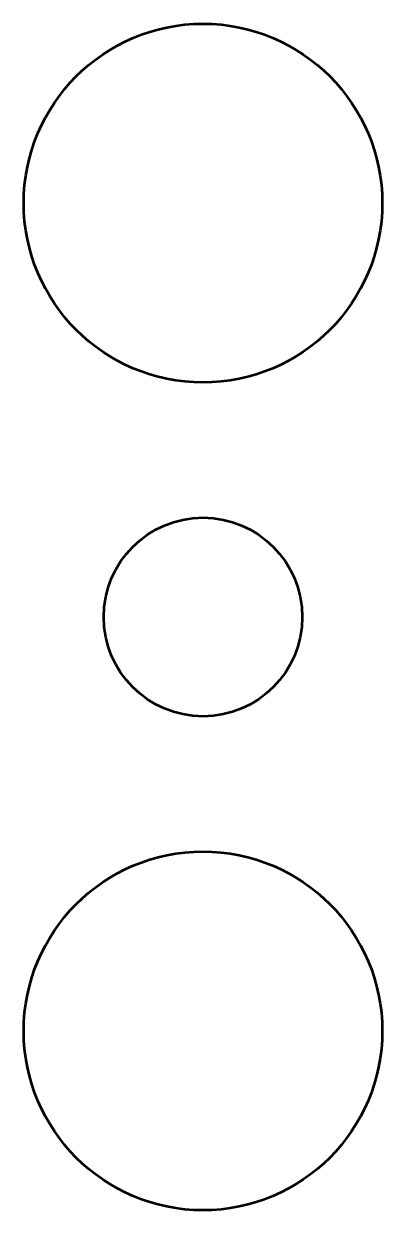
# Model space of a CAD drawing. Header units: centimetres. Extents: x -9.35 to -8.7, y -7.39 to -5.24.
import ezdxf

# ---------------------------------------------------------------- set-up
doc = ezdxf.new("R2010")
doc.units = ezdxf.units.CM
doc.header["$MEASUREMENT"] = 0
doc.layers.add('Layer 1', color=7, linetype='Continuous')

msp = doc.modelspace()

# ---------------------------------------------------------------- linework, layer by layer
at = {"layer": 'Layer 1', "lineweight": 53}
for centre, major_axis in [((-9.02889, -5.5658), (0, 0.325)), ((-9.02889, -6.3158), (0, 0.18)), ((-9.02889, -7.0658), (0, 0.325))]:
    msp.add_ellipse(centre, major_axis=major_axis, ratio=1, dxfattribs=at)

doc.saveas('drawing.dxf')
